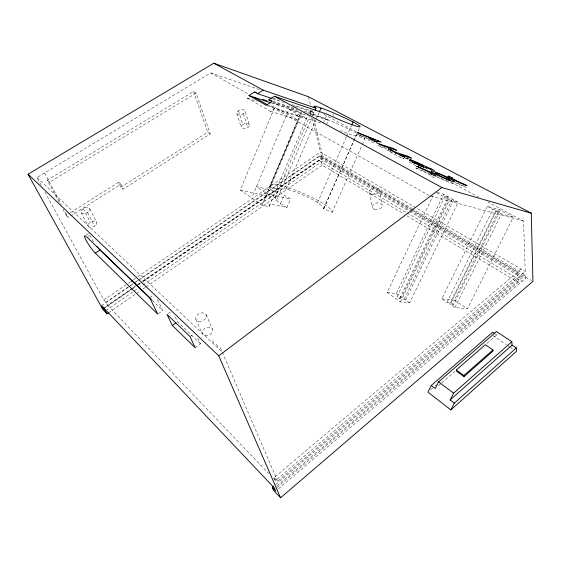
<?xml version="1.0" encoding="UTF-8"?>
<svg xmlns="http://www.w3.org/2000/svg" width="561" height="561" viewBox="0 0 561 561"><rect width="100%" height="100%" fill="white"/><g stroke="black" fill="none" stroke-linecap="round" stroke-linejoin="round"><path stroke-width="0.42" stroke-dasharray="2.81 2.1" d="M252.843 195.403L288.936 109.43L300.107 115.594L306.846 117.796L306.334 119.03L274.539 108.708L270.5 111.302L247.254 98.105L249.238 96.864M306.846 117.796L269.014 206.623L262.015 205.207L240.318 190.053L274.778 107.102L269.112 105.251M269.014 206.623L270.1 204.022L286.916 207.493L290.598 198.966L284.111 195.186L280.114 191.995L256.489 186.708L266.952 193.811L290.598 198.966M270.051 185.621A33.856 6.213 23.5 0 1 302.512 193.033A33.856 6.213 23.5 0 1 332.21 212.247L323.704 208.699L323.101 207.086L317.568 202.577A24.614 4.516 23.5 0 0 286.236 189.148L282.386 188.482L279.764 188.517L278.649 189.204L270.388 187.332L270.051 185.621L301.152 112.228M262.015 205.207L298.073 120.124L274.778 107.102M263.228 202.605L300.107 115.594M270.388 187.332L301.79 113.287M269.497 198.938L273.116 190.424M310.093 113.245L311.032 111.036L291.117 104.325M286.916 207.493L280.465 203.685L276.51 200.424L275.311 199.085L275.002 197.605L309.469 116.828M309.812 116.029L312.204 110.426M275.002 197.605L278.649 189.204M276.51 200.424L311.804 117.887M312.779 115.608L314.672 111.176M286.236 189.148L315.871 120.075M316.215 119.276L318.971 112.852M280.465 203.685L284.111 195.186M323.311 123.168L326.86 114.949M326.404 124.858L328.353 120.37L325.24 118.694L306.145 112.326M317.568 202.577L346.375 137.122M346.726 136.323L351.298 125.945M323.704 208.699L356.235 135.236L364.895 138.946A34.607 3.107 23.6 0 0 358.928 134.5M323.767 208.629L353.774 140.874M354.124 140.075L359.769 127.326M332.049 212.437L361.936 145.411M362.287 144.612L364.895 138.946M369.264 138.728L368.549 140.334L372.476 142.438L379.594 143.49M409.635 302.856L404.243 299.125L399.698 298.634L397.02 296.776L445.055 196.203L447.966 197.809L452.327 199.001L458.183 202.226L409.635 302.856L400.498 301.916L387.097 292.562L432.994 195.726M387.097 292.562L396.283 293.606L443.674 194.232L449.424 197.402L401.578 297.274L397.02 296.776M399.698 298.634L447.966 197.809M400.498 301.916L449.431 199.856L458.183 202.226M404.243 299.125L452.327 199.001M405.589 300.051L453.786 199.8M453.568 304.42L450.96 302.688L447.04 302.26L441.844 298.81L487.327 206.329L499.297 209.646L513.315 217.156L467.383 308.788L454.943 307.512L449.656 303.999L495.756 210.873L499.493 211.89L453.568 304.42L449.656 303.999M447.04 302.26L492.93 209.351L496.674 210.375L499.493 211.89M450.96 302.688L496.674 210.375M441.844 298.81L454.368 300.24L499.297 209.646M454.943 307.512L501.464 213.944L513.315 217.156M438.506 385.688L441.121 383.408M441.773 382.84L454.859 371.438M486.913 343.5L496.723 334.945L496.597 333.241M430.539 389.832L432.51 388.121M435.133 385.835L436.444 384.699M276.924 487.537L518.266 282.323L518.119 278.908M278.438 488.827L525.475 278.417L525.362 274.96L412.321 208.685M521.211 269.133L274.14 477.551L277.667 481.233L525.243 271.482L523.546 221.048L488 202.058M275.619 484.564L521.478 276.054M277.127 485.833L525.362 274.96M273.635 478.694L275.451 480.595L517.971 275.458L517.824 271.987L319.903 155.656L139.899 278.95M195.179 347.722L200.459 343.809L197.423 337.098M190.025 336.565L194.057 333.613M168.342 313.452L170.313 312.042M158.37 313.676L162.781 310.542L157.508 299.574M149.71 297.688L152.936 295.437M108.455 312.842L135.797 293.943M136.519 293.445L140.117 290.956M142.999 288.971L145.152 287.477M145.874 286.98L322.189 165.13L404.074 214.071M106.099 310.373L142.108 285.556M142.824 285.065L324.475 159.899M44.908 192.065L103.792 299.995L105.924 302.218L107.565 305.24L132.852 287.87M133.574 287.372L135.019 286.376M137.908 284.392L141.519 281.91M142.242 281.419L320.668 158.833L408.78 210.915M105.419 307.14L132.817 288.305M133.539 287.814L134.984 286.818M137.866 284.841L140.033 283.354M142.915 281.37L321.895 158.377L409.768 210.186M103.512 308.866L130.958 290.002M131.681 289.504L135.292 287.022M138.904 284.539L140.348 283.543M143.237 281.559L323.094 157.922L410.659 209.428M105.924 302.218L129.78 285.879M130.503 285.388L134.836 282.414M135.566 281.917L139.177 279.441M101.604 305.633L128.322 287.33M129.044 286.832L133.378 283.866M134.1 283.368L138.434 280.402M139.156 279.904L321.137 155.222L411.571 208.243M103.792 299.995L127.613 283.719M128.336 283.228L130.503 281.748M133.392 279.778L136.996 277.309M137.718 276.818L320.373 152.052L525.243 271.482M86.324 234.898L88.379 233.579M88.322 236.279L89.697 235.396M70.581 212.542L118.588 182.339L120.832 187.199L123.147 189.113L210.242 133.911L196.091 93.098L193.517 91.548L47.299 180.172L59.178 202.339M120.832 187.199L207.717 132.277L210.242 133.911M62.867 209.211L66.149 215.326L69.837 213.005M66.149 215.326L68.316 217.416L69.802 216.483M70.539 216.013L120.91 184.253L123.147 189.113M196.091 93.098L49.48 182.199L47.299 180.172M41.149 185.172L36.97 177.521L210.782 72.916L260.542 89.935M356.235 135.236L355.632 135.566A25.161 2.258 23.6 0 1 340.12 130.608M240.318 190.053L275.093 197.542M430.631 196.077L523.546 221.048M445.055 196.203L449.424 197.402M437.264 192.451L443.674 194.232M405.729 158.209L410.694 159.766M389.572 151.161L387.497 150.502L401.438 157.985L404.193 158.847L400.561 156.905M385.253 147.732L378.037 145.425L381.48 147.277L387.882 149.317M270.5 111.302L298.073 120.124M266.924 105.489L320.626 122.978M247.254 98.105L256.973 101.282M288.936 109.43L308.831 115.987M272.8 102.768L300.507 111.948M271.615 103.042L304.279 113.834M272.934 101.261L293.691 108.182M272.73 101.878L296.804 109.879M310.92 114.57L328.353 120.37M272.856 98.175L278.663 100.131M272.534 98.701L280.837 101.492M281.664 101.772L284.154 102.607M294.946 106.239L314.041 112.656L311.032 111.036M416.409 168.16L415.813 167.956L420.701 170.383A8.113 0.785 24.3 0 1 430.694 175.768L430.266 175.754L434.34 177.823A13.05 1.262 24.3 0 0 435.189 177.493M368.472 139.065L356.81 134.03L360.765 135.566M363.935 136.793L368.689 138.637M430.084 174.254L428.092 173.223A13.05 1.262 24.3 0 0 425.154 171.813M406.879 157.732L409.172 158.952M323.732 114.283L356.642 131.87M375.961 142.192L378.275 143.427M405.323 157.879L409.186 159.941M450.911 182.241L478.729 197.1M390.26 151.379L392.412 152.536M415.834 165.712L409.193 161.996M487.327 206.329L492.93 209.351M495.756 210.873L501.464 213.944M276.124 103.869L279.09 105.51M296.355 115.075L299.483 116.807M436.395 192.633L449.431 199.856M210.782 72.916L248.165 93.904M268.417 105.272L429.782 195.845M411.416 209.87L531.442 280.472M410.519 210.634L525.475 278.417M409.53 211.364L517.971 275.458M318.858 160.46L406.262 212.416M407.013 212.864L522.116 281.278M407.076 215.866L518.266 282.323M454.368 300.24L467.383 308.788M495.356 334.04L496.723 334.945M492.888 335.597L506.464 344.65M507.179 345.127L509.318 346.558M510.033 347.035L513.61 349.419M396.283 293.606L401.578 297.274M118.588 182.339L120.91 184.253M36.97 177.521L222.324 352.238M200.459 343.809L177.493 321.755L174.366 315.086M152.115 300.254L162.781 310.542M107.565 305.24L268.789 473.631M44.536 172.963L61.359 204.4M65.455 212.058L68.316 217.416M80.994 212.472L88.014 226.013M83.309 208.671L90.265 222.212M87.523 212.556L94.465 226.139M89.816 208.741L96.695 222.324M195.957 319.574L202.318 333.886M212.591 340.457L214.505 344.875M216.483 344.117L218.39 348.535M274.14 477.551L275.451 480.595M206.224 314.714L212.388 329.076M220.424 347.82L277.667 481.233M193.517 91.548L207.717 132.277M236.798 113.315L241.139 127.186M238.495 110.734L242.808 124.591A4.264 2.398 -16.9 0 0 243.614 128.686A4.264 2.398 -16.9 0 0 249.372 124.97L245.136 111.071A4.327 2.377 -16.9 0 0 238.481 110.748A4.327 2.377 -16.9 0 0 239.288 114.795A4.327 2.377 -16.9 0 0 245.136 111.071M243.453 113.666L247.717 127.571M319.903 155.656L320.668 158.833M321.432 161.989L322.189 165.13M310.289 110.026L311.495 115.068M312.302 118.434L320.373 152.052M321.137 155.222L321.895 158.377M308.494 96.751L310.521 105.251M311.741 110.342L312.954 115.44M313.767 118.841L323.094 157.922M332.939 113.981L333.311 115.671M369.454 192.465L372.434 207.535M379.348 189.835L382.167 204.947M304.09 111.351A34.607 3.107 23.6 0 1 358.234 134.1M93.561 241.819A11.346 1.83 55.4 0 1 90.167 235.893M242.787 124.605A4.264 2.398 -16.9 0 1 249.372 124.97M453.253 182.935A12.735 1.192 24.4 0 1 448.884 182.206A12.735 1.192 24.4 0 1 437.271 177.164M447.517 181.035A7.91 0.743 24.4 0 1 437.342 176.624M454.761 182.486A12.433 1.129 24.5 0 0 465.385 187.058L466.17 187.318L462.65 185.453A7.728 0.701 24.5 0 1 455.644 182.409M416.416 168.16A13.05 1.262 24.3 0 1 421.332 170.116M422.089 170.439A13.05 1.262 24.3 0 1 424.389 171.463M95.335 225.494L94.374 226.202A4.719 2.742 -24.9 0 1 88.701 226.875A4.719 2.742 -24.9 0 1 89.402 222.85L90.349 222.149A4.719 2.742 -24.9 0 1 95.643 221.279L96.303 221.714A4.719 2.742 -24.9 0 1 95.335 225.494M88.407 211.911L87.432 212.619A4.79 2.728 -24.6 0 1 81.682 213.32A4.79 2.728 -24.6 0 1 82.425 209.309L83.4 208.601A4.79 2.728 -24.6 0 1 88.764 207.71L89.423 208.145A4.79 2.728 -24.6 0 1 88.407 211.911M205.081 335.723A5.582 3.976 -24.5 0 0 212.682 330.078A5.582 3.976 -24.5 0 0 204.323 328.697A5.582 3.976 -24.5 0 0 205.081 335.723M198.748 321.397A5.68 3.969 -24.2 0 0 206.511 315.71A5.68 3.969 -24.2 0 0 198.033 314.377A5.68 3.969 -24.2 0 0 198.748 321.397M374.685 209.393A5.049 3.317 -11.1 0 0 382.3 205.803A5.049 3.317 -11.1 0 0 374.937 203.566A5.049 3.317 -11.1 0 0 374.685 209.393M371.733 194.309A5.133 3.303 -11.3 0 0 379.481 190.691A5.133 3.303 -11.3 0 0 372.006 188.503A5.133 3.303 -11.3 0 0 371.733 194.309"/><path stroke-width="0.84" d="M314.987 110.44L315.934 108.217L314.525 107.263A25.224 1.985 23.7 0 1 335.499 113.722A25.224 1.985 23.7 0 1 360.015 126.758A25.224 1.985 23.7 0 1 330.878 115.959L327.182 114.199L274.455 96.275L268.789 99.879L271.896 101.604L266.18 105.251L248.958 95.552L254.596 92.018L256.258 92.579M319.314 112.046L321.039 108.028M351.649 125.152L353.051 121.954M374.18 141.274L374.888 139.696L361.025 134.324L357.511 132.445L381.087 142.038L373.198 140.832L369.264 138.728L374.888 139.696M377.399 142.01L378.1 140.453M390.505 150.839L391.003 149.752L396.024 152.431L407.623 156.126L411.444 158.153L399.86 154.478L404.951 157.199L402.202 156.33L388.24 148.868L391.003 149.752M395.526 153.525L396.024 152.431M407.125 157.199L407.623 156.126M409.691 160.881L410.203 159.773L412.812 160.593L434.544 170.425L420.336 166.021L409.509 159.906L410.203 159.773M410.792 161.175L411.304 160.074M412.812 160.593L412.047 162.241L413.864 162.942L414.628 161.302M414.586 163.728L415.105 162.62A3.92 0.351 24.2 0 1 414.782 162.066L415.161 162.171A3.92 0.351 24.2 0 1 419.488 163.987L423.73 166.245L423.211 167.353M416.122 163.237L416.634 162.143M418.176 164.156L418.688 163.062M418.829 166L419.348 164.885L423.73 166.245M421.907 166L422.419 164.906M426.136 168.258L426.655 167.157M430.329 169.548L430.841 168.454M431.023 174.015L431.563 172.872L428.899 171.512A13.057 1.234 24.3 0 0 417.216 166.442L416.613 166.231L421.507 168.658A8.12 0.764 24.3 0 1 431.514 174.022L431.086 174.008L435.168 176.077A13.057 1.234 24.3 0 0 431.718 172.956L431.563 172.872M448.541 177.269L448.856 176.077M454.284 181.028L454.817 179.927A7.728 0.687 24.5 0 1 452.461 177.984L449.052 176.182L447.797 176.336A12.433 1.101 24.5 0 0 452.243 179.141L454.852 180.474A12.433 1.101 24.5 0 0 466.184 185.396L466.976 185.656L463.442 183.798A7.728 0.687 24.5 0 1 456.437 180.754L454.817 179.927M431.248 385.484L427.917 392.118L450.855 409.909L516.464 351.326L516.302 347.946L512.039 345.113L511.856 341.705L496.478 331.544L438.604 381.859L435.238 388.542L431.248 385.484L492.621 332.224L494.676 333.585M516.302 347.946L454.312 403.149L450.16 399.965L453.611 393.198L511.856 341.705M450.855 409.909L454.312 403.149M450.16 399.965L512.039 345.113M463.989 376.634L493.049 351.074L492.965 349.938L485.314 344.727L456.303 370.015L456.451 371.123L463.989 376.634L463.856 375.519L456.303 370.015M463.856 375.519L492.965 349.938M273.614 486.268L272.281 487.397L273.593 490.37L280.591 497.789L532.95 281.363L531.253 213.166L308.494 96.751L213.797 63.211L28.05 174.219L102.789 309.363L107.011 313.837L108.455 312.842M280.591 497.789L218.741 355.835L441.858 187.542L531.253 213.166M172.318 325.478L167.024 314.384L190.025 336.565L195.179 347.722L172.318 325.478L176 322.827M135.741 285.886L137.186 284.89M272.281 487.397L275.774 491.099L274.462 488.098L101.604 305.633L103.259 308.627L104.697 307.631M131.225 281.257L132.669 280.269M95.335 253.109L157.739 314.118L149.71 297.688L86.948 237.17A11.374 1.76 55.3 0 0 86.043 240.192A11.374 1.76 55.3 0 0 95.335 253.109L100.04 250.024L151.484 299.651M254.596 92.018L257.59 93.68L263.214 90.146L315.934 108.217M262.843 99.465L266.994 100.847M248.958 95.552L270.788 102.768M268.789 99.879L272.106 100.987M257.59 93.68L271.706 98.42M374.229 140.783L376.606 141.709M415.105 162.62L419.348 164.885M213.797 63.211L263.214 90.146M274.455 96.275L441.858 187.542M448.744 180.06L450.167 180.852M254.182 97.277L267.667 104.851M438.604 381.859L453.611 393.198M28.05 174.219L218.741 355.835M103.259 308.627L105.377 310.864L107.011 313.837M100.04 250.024A11.346 1.83 55.4 0 1 96.927 246.496M431.079 170.944L431.037 171.259A12.742 1.164 24.4 0 0 435.434 174.092L438.085 175.453A12.742 1.164 24.4 0 0 451.822 181.21A12.742 1.164 24.4 0 0 451.682 179.576L446.914 177.052A12.742 1.164 24.4 0 0 431.079 170.944M396.62 150.285L382.216 145.65L378.766 143.805L393.184 148.462L396.62 150.285M438.232 174.962A7.917 0.722 24.4 0 0 449.726 179.576A7.917 0.722 24.4 0 0 439.726 174.268A7.917 0.722 24.4 0 0 438.232 174.962"/></g></svg>
